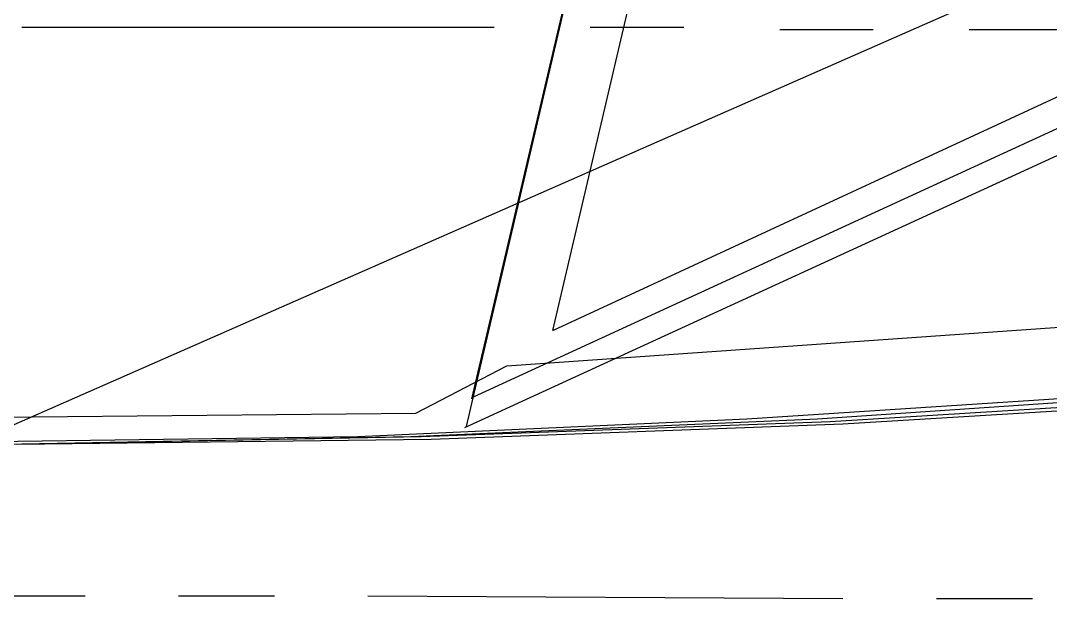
# Model space of a CAD drawing. Header units: feet. Extents: x -84 to 198, y -22 to 181.
# Drawn here: x 64.87 to 70.31, y 6.74 to 9.79 of the extents above; entities that cross this region are included whole.
import ezdxf

# ---------------------------------------------------------------- set-up
doc = ezdxf.new("R2010")
doc.units = ezdxf.units.FT
doc.layers.add('A-AREA-UNIDAD', color=30, linetype='CONTINUOUS')
doc.layers.add('A-LINEA', color=7, linetype='CONTINUOUS')

msp = doc.modelspace()

# ---------------------------------------------------------------- linework, layer by layer
at = {"layer": 'A-AREA-UNIDAD'}
msp.add_lwpolyline([(63.232, 7.68), (66.96, 7.7156), (67.44, 7.9644), (73.04, 8.3556), (80.608, 9.6), (80.64, 9.8489), (81.68, 9.8489), (87.6, 11.4489), (92.192, 13.0489), (96.512, 14.8444), (100.992, 17.0489), (104.88, 19.2356), (108.72, 21.7244), (112.288, 24.32), (118.8, 29.9556), (122.72, 34.0444), (124.928, 36.7644)], dxfattribs=at)
at = {"layer": 'A-LINEA'}
for p, q in [((67.6863, 8.1531), (121.5282, 33.0731)), ((67.2638, 7.8013), (121.7722, 32.846)), ((64.6373, 7.5663), (121.8893, 32.7279)), ((67.2173, 7.6394), (121.8893, 32.7413)), ((67.7467, 9.8978), (67.2533, 7.7911)), ((68.0933, 9.9111), (67.68, 8.1511)), ((64.88, 9.7511), (67.3733, 9.7511)), ((67.88, 9.7511), (68.3733, 9.7511)), ((68.88, 9.7378), (69.3733, 9.7378)), ((69.88, 9.7378), (72.3733, 9.7378)), ((64.7067, 6.7511), (65.2133, 6.7511)), ((65.7067, 6.7511), (66.2133, 6.7511)), ((66.7067, 6.7511), (69.2133, 6.7378)), ((69.7067, 6.7378), (70.2133, 6.7378))]:
    msp.add_line(p, q, dxfattribs=at)
for points in [[(67.2267, 7.6444), (67.2667, 7.8178), (67.76, 9.9244), (68.1067, 9.9378), (69.9867, 17.8978), (72.5733, 17.2844), (72.7333, 17.9244), (80.72, 16.0444), (83.12, 15.4711), (87.16, 14.5111), (90.12, 27.0044), (94.6533, 25.9244), (94.8133, 26.5778), (97.52, 25.9378), (103.5333, 24.5111), (107.3733, 40.7511), (107.64, 40.6978), (108.9733, 40.3778), (112.68, 39.4978), (119.16, 37.9644), (119.2267, 38.2978), (125.3067, 36.8578)], [(64.7867, 7.5511), (66.9333, 7.5911), (69.08, 7.6844), (71.2267, 7.8311), (73.36, 8.0311), (75.4933, 8.2844), (77.6267, 8.5911), (79.7333, 8.9511), (81.8533, 9.3644), (83.9467, 9.8311), (86.0267, 10.3511), (88.0933, 10.9244), (90.1467, 11.5511), (92.1867, 12.2311), (94.2133, 12.9511), (96.2133, 13.7378), (98.1867, 14.5644), (100.1467, 15.4444), (102.0933, 16.3644), (104, 17.3378), (105.8933, 18.3644), (107.7467, 19.4311), (109.5867, 20.5511)], [(64.8267, 7.5511), (66.9867, 7.5911), (69.1467, 7.6711), (71.3067, 7.8044), (73.4533, 8.0044), (75.6133, 8.2444), (77.7467, 8.5378), (79.88, 8.8844), (82.0133, 9.2844), (84.12, 9.7378), (86.2267, 10.2444), (88.32, 10.8044), (90.4, 11.4044), (92.4533, 12.0578), (94.4933, 12.7644), (96.52, 13.5244), (98.5333, 14.3244), (100.52, 15.1778), (102.48, 16.0844), (104.4267, 17.0311), (106.3467, 18.0178), (108.24, 19.0711), (110.1067, 20.1511)], [(64.8533, 7.5511), (67.04, 7.5778), (69.2133, 7.6578), (71.3867, 7.7911), (73.56, 7.9778), (75.7333, 8.2044), (77.8933, 8.4844), (80.04, 8.8178), (82.1867, 9.2044), (84.32, 9.6444), (86.4533, 10.1378), (88.56, 10.6711), (90.6533, 11.2578), (92.7467, 11.8844), (94.8133, 12.5644), (96.8667, 13.2978), (98.9067, 14.0844), (100.92, 14.9111), (102.92, 15.7911), (104.8933, 16.7111), (106.84, 17.6711), (108.7733, 18.6844), (110.68, 19.7511)], [(64.8533, 7.5511), (67.04, 7.5778), (69.2133, 7.6578), (71.3867, 7.7911), (73.56, 7.9778), (75.7333, 8.2044), (77.8933, 8.4844), (80.04, 8.8178), (82.1867, 9.2044), (84.32, 9.6444), (86.4533, 10.1378), (88.56, 10.6711), (90.6533, 11.2578), (92.7467, 11.8844), (94.8133, 12.5644), (96.8667, 13.2978), (98.9067, 14.0844), (100.92, 14.9111), (102.92, 15.7911), (104.8933, 16.7111), (106.84, 17.6711), (108.7733, 18.6844), (110.68, 19.7511)], [(64.6, 7.5644), (66.6533, 7.5911), (68.7067, 7.6844), (70.76, 7.8178), (72.8, 8.0044), (74.84, 8.2444), (76.88, 8.5378), (78.9067, 8.8844), (80.92, 9.2844), (82.92, 9.7244), (84.92, 10.2178), (86.8933, 10.7644), (88.8667, 11.3511), (90.8133, 11.9911)]]:
    msp.add_lwpolyline(points, dxfattribs=at)

doc.saveas('drawing.dxf')
